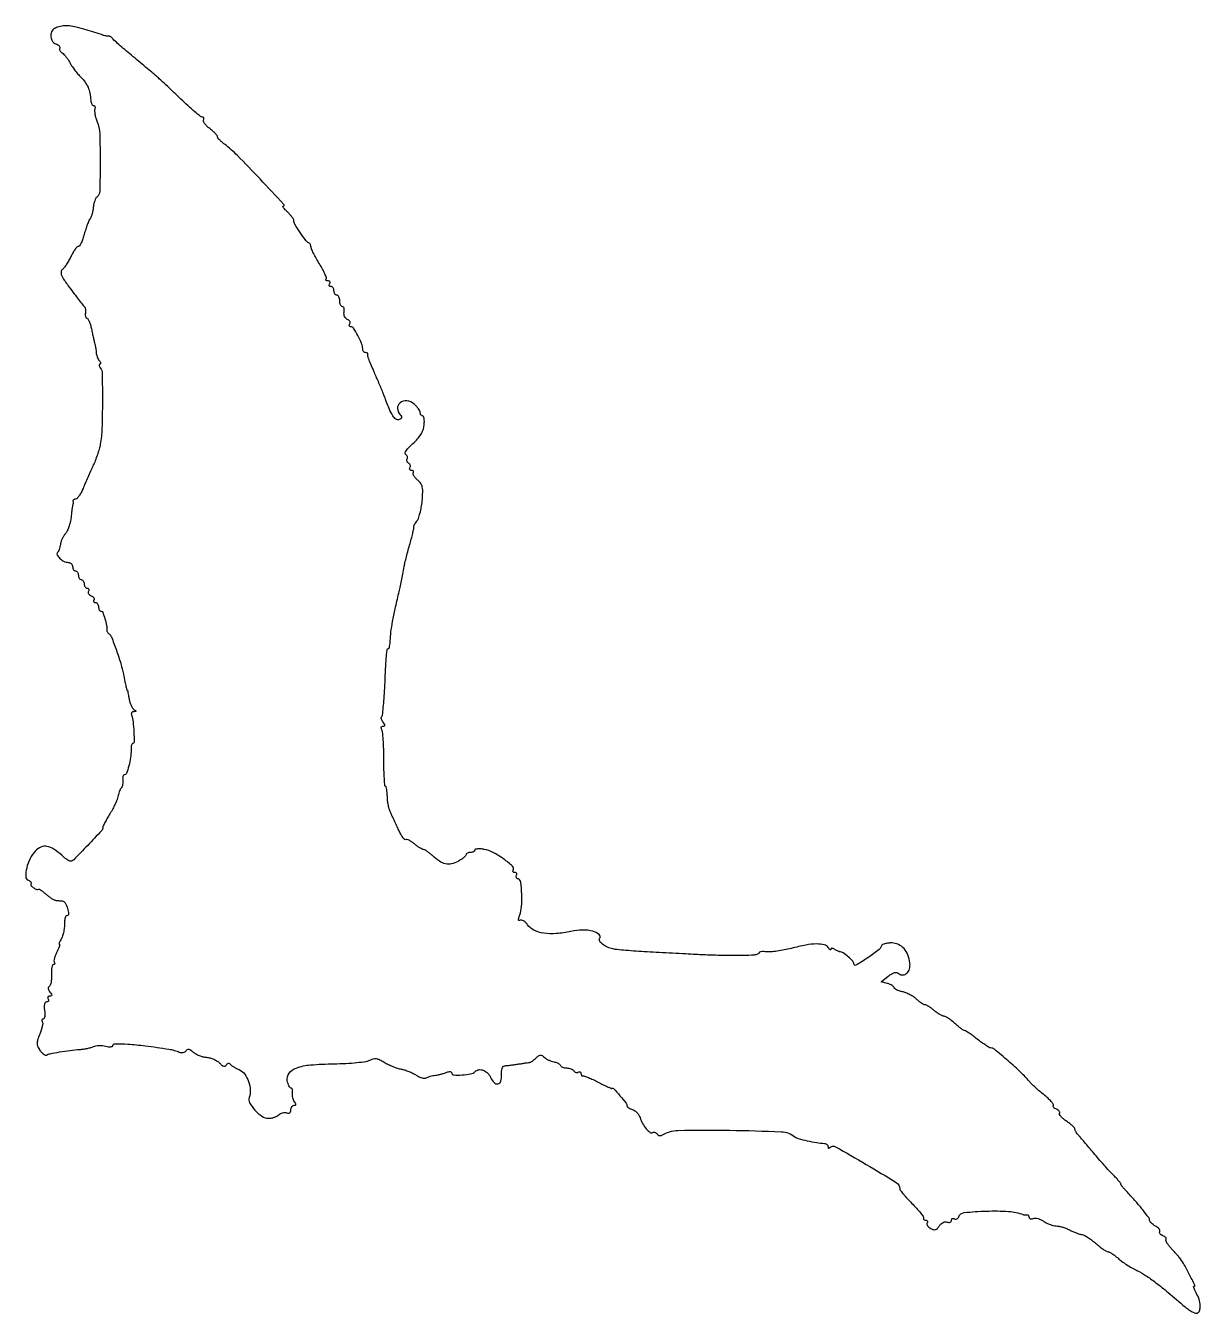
# Model space of a CAD drawing. Extents: x 1 to 410, y 1 to 449.
import ezdxf

# ---------------------------------------------------------------- set-up
doc = ezdxf.new("R2010")
doc.units = 0

msp = doc.modelspace()

# ---------------------------------------------------------------- linework, layer by layer
msp.add_lwpolyline([(10.709792, 447.821682, 0.156772), (9.695683, 446.634249, 0.120077), (9.427498, 444.938041, 0.12424), (9.969706, 443.352029, 0.173417), (11.152193, 442.451696, -0.048965), (11.831756, 442.160221, -0.081549), (12.320399, 441.776444, -0.118809), (12.547447, 441.366484, -0.208663), (12.493488, 440.989464, 0.155791), (12.395435, 440.596415, 0.100149), (12.519174, 440.139101, 0.081639), (12.847096, 439.686311, 0.062066), (13.332983, 439.31146, -0.065844), (13.949834, 438.828125, -0.02465), (14.680533, 438.003991, -0.023913), (15.397842, 437.0166, -0.026705), (15.98947, 436, 0.028601), (16.659928, 434.857922, 0.013876), (17.638111, 433.47544, 0.013713), (18.739364, 432.088132, 0.01921), (19.802396, 430.916392, -0.034904), (21.349125, 429.100157, -0.057892), (22.347748, 427.356005, -0.054689), (22.954672, 425.359185, -0.02769), (23.29695, 422.75, 0.047158), (23.411435, 422.080319, 0.064055), (23.64519, 421.514063, 0.080659), (23.955533, 421.130606, 0.184404), (24.297619, 421, -0.167737), (24.590921, 420.898756, -0.147312), (24.778188, 420.632812, -0.106108), (24.822681, 420.228366, -0.061609), (24.713235, 419.75, 0.105844), (24.619024, 419.06705, 0.027205), (24.76225, 417.956121, 0.026456), (25.069056, 416.677588, 0.024167), (25.516829, 415.398498, -0.087574), (26.414435, 411.194655, -0.009706), (26.574657, 401.334089, -0.005519), (26.428676, 391.056291, -0.234497), (25.433826, 389.172628, 0.12356), (25.051998, 388.719956, 0.030906), (24.67879, 387.819824, 0.029675), (24.367982, 386.705098, 0.026052), (24.174822, 385.511879, -0.021287), (23.98951, 384.293705, -0.021736), (23.702219, 383.104279, -0.022125), (23.363157, 382.097026, -0.079234), (23.022595, 381.511879, 0.070184), (22.635189, 380.87298, 0.011955), (22.104699, 379.548802, 0.012841), (21.554932, 377.951322, 0.011129), (21.059229, 376.25, -0.018828), (20.557453, 374.621606, -0.028266), (19.988059, 373.248438, -0.02726), (19.427524, 372.232311, -0.25859), (19.008373, 372, 0.208877), (18.558988, 371.803704, 0.027634), (17.881015, 370.985386, 0.028229), (17.149276, 369.868952, 0.02017), (16.454802, 368.545996, -0.017438), (15.726624, 367.140224, -0.01686), (14.894515, 365.772377, -0.017045), (14.081368, 364.619604, -0.057477), (13.444804, 363.954191, 0.194982), (12.979683, 363.088322, 0.126467), (13.144699, 361.948623, 0.052172), (14.089642, 360.21743, 0.008875), (16.281234, 357.158195, 0.002562), (17.937799, 354.954088, 0.003652), (19.433083, 353.01522, 0.002042), (20.713606, 351.39336, 0.053801), (21.102675, 351, -0.140052), (21.320493, 350.687765, -0.04479), (21.457067, 350.132812, -0.040659), (21.504831, 349.456574, -0.035577), (21.446843, 348.75, 0.043069), (21.401923, 348.079786, 0.068883), (21.49131, 347.514063, 0.097627), (21.692908, 347.135099, 0.225526), (21.977193, 347, -0.270969), (22.332106, 346.792417, -0.02885), (22.769091, 345.898438, -0.029288), (23.195485, 344.686918, -0.019216), (23.549294, 343.25, 0.002033), (23.874007, 341.704297, 0.002031), (24.211349, 340.160937, 0.001986), (24.51671, 338.815787, 0.008043), (24.719187, 338, -0.015894), (24.877381, 337.316935, -0.009633), (25.023112, 336.5, -0.009648), (25.136583, 335.68279, -0.016731), (25.194909, 335, 0.049577), (25.296025, 334.334692, 0.029813), (25.539466, 333.573438, 0.029653), (25.875329, 332.83802, 0.045092), (26.258752, 332.25, -0.035298), (26.585453, 331.769762, -0.084237), (26.7364, 331.367188, -0.181277), (26.692951, 331.111007, -0.267128), (26.5, 331, 0.25034), (26.295776, 330.890913, 0.176027), (26.23231, 330.632812, 0.088145), (26.34955, 330.229964, 0.038559), (26.634729, 329.75, -0.150904), (27.288601, 327.734121, -0.003741), (27.353551, 317.929756, -0.008142), (27.192736, 308.54872, -0.036028), (26.611848, 303.060485, -0.025085), (26.239634, 301.453692, -0.012142), (25.611692, 299.43856, -0.012009), (24.85438, 297.36631, -0.016905), (24.073378, 295.560485, 0.004046), (23.226738, 293.733331, 0.002565), (22.268348, 291.591205, 0.002576), (21.348855, 289.477996, 0.004761), (20.626941, 287.75, -0.022478), (19.966216, 286.313736, -0.031454), (19.24125, 285.101562, -0.032333), (18.549891, 284.222666, -0.213044), (18.051027, 284, 0.071167), (17.658189, 283.943801, 0.098595), (17.343525, 283.779688, 0.119616), (17.155857, 283.535569, 0.144468), (17.118421, 283.25, -0.031275), (17.148972, 282.926198, -0.024529), (17.142795, 282.573437, -0.025116), (17.104244, 282.244816, -0.054178), (17.035104, 282, 0.058645), (16.93923, 281.64859, 0.003119), (16.773752, 280.498902, 0.004863), (16.598395, 279.125435, 0.00352), (16.428688, 277.592007, -0.029478), (16.164249, 275.97521, -0.026878), (15.705751, 274.348959, -0.027874), (15.136228, 272.940581, -0.074023), (14.535896, 272.039665, 0.04462), (13.94164, 271.252061, 0.028079), (13.38755, 270.240351, 0.028102), (12.951162, 269.174856, 0.045304), (12.716327, 268.223427, -0.022191), (12.542019, 267.34468, -0.023367), (12.292822, 266.500116, -0.023824), (12.010616, 265.796185, -0.089356), (11.740055, 265.406722, 0.331217), (11.614385, 264.550363, 0.082968), (12.535033, 263.362986, 0.068557), (13.996126, 262.344402, 0.118526), (15.428571, 262, -0.094386), (16.028401, 261.885751, -0.09673), (16.538393, 261.559375, -0.098961), (16.879773, 261.072357, -0.103894), (17, 260.5, 0.064853), (17.074694, 259.926543, 0.082425), (17.29375, 259.440625, 0.098894), (17.618646, 259.115568, 0.148195), (18, 259, -0.148195), (18.381354, 258.884432, -0.098894), (18.70625, 258.559375, -0.082425), (18.925306, 258.073457, -0.064853), (19, 257.5, 0.064853), (19.074694, 256.926543, 0.082425), (19.29375, 256.440625, 0.098894), (19.618646, 256.115568, 0.148195), (20, 256, -0.148195), (20.381354, 255.884432, -0.098894), (20.70625, 255.559375, -0.082425), (20.925306, 255.073457, -0.064853), (21, 254.5, 0.06887), (21.079345, 253.926682, 0.085131), (21.311086, 253.440625, 0.099915), (21.655173, 253.115626, 0.140337), (22.059017, 253, -0.110022), (22.413498, 252.921043, -0.182842), (22.624118, 252.704175, -0.160356), (22.653933, 252.377772, -0.081847), (22.495635, 251.992937, 0.148363), (22.381589, 251.56249, 0.123645), (22.513622, 251.106118, 0.099962), (22.88198, 250.691952, 0.069662), (23.430874, 250.388152, -0.061252), (23.985664, 250.093118, -0.092131), (24.368432, 249.703042, -0.120855), (24.522492, 249.283155, -0.167719), (24.435239, 248.895215, 0.095482), (24.305453, 248.553712, 0.17347), (24.355576, 248.262969, 0.172183), (24.579271, 248.068535, 0.093902), (24.940983, 248, -0.140337), (25.344827, 247.884374, -0.099915), (25.688914, 247.559375, -0.085131), (25.920655, 247.073318, -0.06887), (26, 246.5, 0.056395), (26.064921, 245.926241, 0.075828), (26.257031, 245.440625, 0.095027), (26.54119, 245.115038, 0.167478), (26.875, 245, -0.310276), (27.474851, 244.588108, -0.018198), (28.23276, 242.382411, -0.025996), (28.811111, 240.045419, -0.071928), (28.890551, 238.356996, 0.11203), (28.927041, 238.070162, 0.051671), (29.092609, 237.729948, 0.047552), (29.349561, 237.392784, 0.048153), (29.66459, 237.111803, -0.143479), (30.50319, 236.01707, -0.006083), (32.224868, 231.394106, -0.011378), (33.793704, 226.685025, -0.027059), (34.687601, 223.105626, 0.002095), (35.214706, 220.434264, 0.007986), (35.57712, 218.774478, 0.004601), (35.861816, 217.611851, 0.342929), (36.005719, 217.5, -0.350501), (36.079481, 217.441051, -0.002576), (36.259697, 216.624253, -0.007991), (36.450821, 215.661782, -0.004861), (36.647412, 214.518733, 0.03155), (36.91959, 213.322269, 0.033321), (37.336536, 212.191896, 0.035374), (37.826175, 211.275486, 0.111198), (38.315181, 210.784045, -0.016066), (38.885939, 210.394804, -0.251106), (38.984972, 210.188793, -0.369003), (38.856774, 210.051442, -0.025077), (38.281385, 210.015313, 0.111895), (37.85092, 209.912054, 0.140255), (37.548197, 209.637311, 0.131188), (37.424219, 209.228179, 0.092124), (37.496675, 208.75, -0.053878), (38.023172, 206.464964, -0.017139), (38.318507, 202.979557, -0.008608), (38.435006, 199.45505, -0.418857), (37.987102, 199, 0.266916), (37.71656, 198.844498, 0.06054), (37.498967, 198.339063, 0.047215), (37.35822, 197.612057, 0.030033), (37.326459, 196.75, -0.042163), (37.164453, 194.09991, -0.028401), (36.555646, 191.128918, -0.021062), (35.745321, 188.518815, -0.316928), (35.009029, 188, 0.219254), (34.713923, 187.864059, 0.10121), (34.504544, 187.485938, 0.071458), (34.412482, 186.920154, 0.044781), (34.460059, 186.25, -0.049871), (34.505606, 185.50077, -0.03988), (34.409812, 184.697258, -0.041241), (34.197514, 183.961221, -0.076443), (33.891476, 183.421516, 0.052462), (33.543527, 182.87094, 0.023887), (33.202934, 182.089451, 0.02334), (32.919352, 181.223775, 0.029622), (32.743471, 180.401294, -0.056561), (32.471356, 179.396388, -0.01482), (31.809295, 177.860882, -0.014861), (30.945811, 176.145905, -0.014722), (29.979419, 174.479778, 0.007407), (29.033714, 172.902919, 0.010215), (28.234873, 171.457815, 0.007164), (27.612949, 170.234159, 0.112411), (27.505849, 169.780868, -0.187396), (27.019491, 168.558321, -0.003568), (22.242018, 163.493989, -0.003402), (17.378599, 158.480442, -0.201095), (16.232341, 158, -0.126438), (15.773147, 158.118005, -0.021402), (14.99302, 158.591894, -0.022203), (14.105075, 159.243501, -0.018139), (13.21432, 160.014958, 0.041264), (10.434731, 162.206005, 0.105807), (8.063318, 163.137358, 0.142694), (5.965762, 162.884287, 0.103634), (4.027794, 161.529585, 0.073919), (2.193776, 158.886523, 0.05605), (0.991914, 155.563784, 0.063262), (0.671918, 152.632276, 0.305713), (1.584664, 151.329138, -0.059901), (2.085533, 151.064505, -0.090745), (2.432632, 150.716487, -0.120126), (2.574758, 150.343401, -0.171256), (2.5, 150, 0.34149), (2.560875, 149.419986, 0.059656), (3.467532, 148.673352, 0.056201), (4.570306, 148.130475, 0.250389), (5.260498, 148.231626, -0.314003), (5.432873, 148.236402, -0.008278), (6.100107, 147.782504, -0.0145), (6.890201, 147.190658, -0.009047), (7.78242, 146.454269, 0.016204), (8.727215, 145.696956, 0.018536), (9.678606, 145.037348, 0.017966), (10.519748, 144.540857, 0.092468), (11.03242, 144.375, 0.003922), (11.500407, 144.31827, 0.001713), (12.122154, 144.25, 0.001695), (12.782982, 144.181993, 0.002262), (13.383423, 144.125, -0.247673), (14.378621, 143.479097, -0.052506), (15.2199, 141.514638, -0.062806), (15.554083, 139.616341, -0.428583), (14.967115, 139, 0.253254), (14.676299, 138.842605, 0.063009), (14.431325, 138.339063, 0.049095), (14.261969, 137.611921, 0.031862), (14.204122, 136.75, -0.023868), (14.104775, 134.805166, -0.033525), (13.818034, 133.09151, -0.03717), (13.339199, 131.581746, -0.04427), (12.662863, 130.25, 0.027391), (12.398448, 129.770136, 0.05696), (12.258145, 129.367188, 0.106932), (12.255971, 129.102276, 0.355412), (12.38168, 129, -0.477309), (12.500513, 128.85309, -0.027564), (12.326432, 128.213249, -0.025612), (11.989386, 127.349317, -0.01385), (11.491875, 126.3217, 0.025498), (10.997127, 125.236041, 0.03247), (10.659705, 124.188777, 0.034119), (10.500688, 123.307726, 0.167523), (10.610195, 122.8217, -0.077314), (10.742753, 122.507518, -0.154903), (10.726116, 122.241374, -0.18593), (10.565921, 122.065033, -0.116949), (10.291683, 122, 0.314095), (9.981581, 121.783875, 0.041741), (9.756489, 120.9706, 0.036205), (9.626678, 119.838856, 0.022209), (9.630154, 118.495661, -0.025759), (9.623914, 117.111104, -0.033204), (9.468659, 115.84897, -0.035095), (9.204823, 114.852942, -0.173747), (8.84893, 114.406634, 0.153633), (8.554941, 114.066214, 0.130663), (8.484849, 113.594804, 0.094659), (8.661807, 113.024775, 0.050785), (9.073886, 112.410972, -0.0201), (9.619964, 111.696402, -0.156189), (9.743413, 111.300778, -0.32945), (9.573634, 111.074601, -0.072722), (9.063428, 111, 0.094062), (8.659975, 110.923424, 0.172316), (8.410568, 110.70625, 0.17334), (8.354878, 110.381483, 0.09532), (8.5, 110, -0.094362), (8.645969, 109.618471, -0.172563), (8.59206, 109.29375, -0.173096), (8.345434, 109.076689, -0.095016), (7.945518, 109, 0.224463), (7.491191, 108.78522, 0.11252), (7.200813, 108.204231, 0.067493), (7.101963, 107.262719, 0.028897), (7.213308, 106, -0.027435), (7.31809, 104.850103, -0.045893), (7.264063, 103.88125, -0.061109), (7.077967, 103.207509, -0.303658), (6.76779, 103, 0.119311), (6.47467, 102.929045, 0.186806), (6.304438, 102.737456, 0.153086), (6.289005, 102.448032, 0.075904), (6.434344, 102.106234, -0.163262), (6.563502, 101.554378, -0.027098), (6.400422, 100.460145, -0.027281), (6.05548, 99.145918, -0.021141), (5.543187, 97.757603, 0.018837), (4.794701, 95.757617, 0.083641), (4.603406, 94.521572, 0.107784), (4.851583, 93.452419, 0.042072), (5.618248, 92.13464, 0.03427), (6.259346, 91.341081, 0.050834), (6.93013, 90.75136, 0.064448), (7.531647, 90.42984, 0.233018), (7.951732, 90.470169, -0.088858), (9.151041, 90.944083, -0.007337), (12.464254, 91.562052, -0.010556), (16.123546, 92.109906, -0.013673), (19.5, 92.449216, 0.018375), (20.777017, 92.589684, 0.014906), (22.133469, 92.831071, 0.015165), (23.371582, 93.129138, 0.03734), (24.252236, 93.441866, -0.063767), (25.102401, 93.694182, -0.031657), (26.223471, 93.80423, -0.030802), (27.417384, 93.771956, -0.039344), (28.502236, 93.588795, 0.028183), (29.459867, 93.405066, 0.049288), (30.266282, 93.377067, 0.070615), (30.819916, 93.492055, 0.316202), (31, 93.748345, -0.416379), (31.713172, 94.456269, -0.013512), (36.162301, 94.303122, -0.016644), (42.264904, 93.723378, -0.006829), (50.5, 92.548946, -0.016966), (51.385817, 92.37928, -0.01103), (52.39685, 92.126248, -0.011095), (53.373764, 91.835276, -0.02066), (54.148849, 91.549723, 0.070268), (54.83154, 91.372496, 0.075597), (55.5191, 91.398097, 0.084076), (56.105741, 91.616157, 0.124026), (56.498127, 91.996969, -0.128646), (56.9261, 92.404825, -0.174662), (57.448697, 92.488953, -0.105741), (58.108922, 92.212207, -0.031997), (58.964278, 91.532328, 0.058943), (59.848538, 90.90396, 0.031999), (61.058788, 90.339973, 0.031399), (62.381027, 89.917396, 0.04288), (63.615, 89.717186, -0.049346), (64.841328, 89.501939, -0.036328), (66.140251, 89.035163, -0.037045), (67.315399, 88.405837, -0.06507), (68.160322, 87.70039, 0.030925), (68.967454, 86.927385, 0.109809), (69.598085, 86.596475, 0.191474), (70.10743, 86.65473, 0.132003), (70.535322, 87.057152, -0.075646), (70.855283, 87.433512, -0.12812), (71.223657, 87.616188, -0.157803), (71.580332, 87.57769, -0.133573), (71.875, 87.336408, 0.079953), (72.281103, 86.924807, 0.01864), (73.08718, 86.37891, 0.018759), (74.073573, 85.813498, 0.01742), (75.123909, 85.308535, -0.135441), (76.923105, 83.845996, -0.070826), (78.260308, 81.262279, -0.068901), (78.853942, 78.312413, -0.107261), (78.460943, 75.758814, 0.223612), (78.600366, 73.867326, 0.057658), (80.448361, 71.32609, 0.056974), (82.932437, 69.177818, 0.148329), (85.163416, 68.47619, 0.046287), (86.151877, 68.557743, 0.036893), (87.189317, 68.821075, 0.038109), (88.12072, 69.213234, 0.073064), (88.778939, 69.683701, -0.072568), (89.377581, 70.112478, -0.059765), (90.114314, 70.387499, -0.061483), (90.871316, 70.474999, -0.089909), (91.528939, 70.350522, 0.081991), (92.14179, 70.224508, 0.165408), (92.608966, 70.363243, 0.162092), (92.900766, 70.761035, 0.078033), (93, 71.393011, -0.0681), (93.084049, 72.007249, -0.084632), (93.329718, 72.527947, -0.099754), (93.694412, 72.876131, -0.141787), (94.122445, 73, 0.092744), (94.552213, 73.080409, 0.281743), (94.725062, 73.307014, 0.161326), (94.641654, 73.684409, 0.033615), (94.25087, 74.25, -0.068059), (93.890765, 74.856357, -0.041854), (93.632001, 75.646875, -0.041251), (93.504645, 76.488244, -0.057099), (93.539941, 77.25, 0.04268), (93.59035, 77.920246, 0.068684), (93.506361, 78.485937, 0.097827), (93.309313, 78.864817, 0.227871), (93.028093, 79, -0.232406), (92.689408, 79.166413, -0.047693), (92.323931, 79.74668, -0.041097), (91.991349, 80.568334, -0.028403), (91.747241, 81.541889, -0.213403), (92.361021, 84.144319, -0.143476), (94.860033, 85.980483, -0.066844), (99.806853, 87.061661, -0.017161), (108, 87.450045, 0.009723), (112.166958, 87.585497, 0.012371), (116.002474, 87.880186, 0.010397), (119.178252, 88.270256, 0.093674), (120.497785, 88.72195, -0.063918), (121.645777, 89.192432, -0.101882), (122.701013, 89.253944, -0.077543), (123.890652, 88.886449, -0.024801), (125.516238, 87.989965, 0.024622), (126.879702, 87.237399, 0.017227), (128.482219, 86.520499, 0.017426), (130.069257, 85.938743, 0.034294), (131.371407, 85.609096, -0.03139), (132.632834, 85.297536, -0.01887), (134.085703, 84.779287, -0.018862), (135.497058, 84.152239, -0.031066), (136.6312, 83.505991, 0.035125), (137.635201, 82.944635, 0.04261), (138.646298, 82.570473, 0.047865), (139.523668, 82.416609, 0.159206), (140.08538, 82.552768, -0.050766), (140.62972, 82.817144, -0.017871), (141.456187, 83.086398, -0.017529), (142.392116, 83.319558, -0.019655), (143.307134, 83.476432, 0.018154), (144.274294, 83.639257, 0.012077), (145.369908, 83.892608, 0.012166), (146.42259, 84.190451, 0.023165), (147.25, 84.489093, -0.043271), (147.920823, 84.701181, -0.081679), (148.485938, 84.733276, -0.133987), (148.856137, 84.588559, -0.237246), (149, 84.30243, 0.394355), (149.6714, 83.58355, 0.030047), (152.572632, 83.559762, 0.032853), (155.587687, 83.915851, 0.151687), (157.124269, 84.724269, -0.159214), (158.425478, 85.384616, -0.129071), (159.990285, 85.223055, -0.109055), (161.479283, 84.254189, -0.091015), (162.539374, 82.688449, 0.085322), (163.730988, 80.884887, 0.268339), (165.068361, 80.482331, 0.269407), (166.080014, 81.440523, 0.085686), (166.328088, 83.583333, -0.034247), (166.343596, 84.797787, -0.056446), (166.541305, 85.804049, -0.076808), (166.881345, 86.49021, -0.227512), (167.328088, 86.740085, 0.013612), (167.990632, 86.799734, 0.002636), (169.183876, 86.946378, 0.002802), (170.574085, 87.132598, 0.002585), (172, 87.339262, -0.000886), (173.389947, 87.545539, -0.001132), (174.671205, 87.730405, -0.000874), (175.746072, 87.881092, -0.009601), (176.178571, 87.932511, 0.110195), (176.532474, 88.049255, 0.021392), (177.098438, 88.4208, 0.021797), (177.733094, 88.920809, 0.018634), (178.357143, 89.5, -0.037444), (179.183129, 90.210742, -0.137689), (179.821594, 90.452546, -0.158373), (180.439073, 90.310727, -0.054487), (181.178571, 89.75, 0.049403), (181.829228, 89.246166, 0.028336), (182.69933, 88.766842, 0.028068), (183.637621, 88.380339, 0.041386), (184.5, 88.158397, -0.03811), (185.289912, 87.960605, -0.042594), (186.010417, 87.650298, -0.047082), (186.56639, 87.281332, -0.135599), (186.833333, 86.908397, 0.147181), (187.094799, 86.560106, 0.060459), (187.614435, 86.266842, 0.052714), (188.28895, 86.067242, 0.045625), (189.024316, 86, -0.049622), (189.781491, 85.92467, -0.047483), (190.52079, 85.701458, -0.051189), (191.135411, 85.373309, -0.106533), (191.510081, 84.983688, 0.090427), (191.820631, 84.639411, 0.095498), (192.22714, 84.434921, 0.099685), (192.665803, 84.401101, 0.108373), (193.069098, 84.542705, -0.090666), (193.42443, 84.681645, -0.169366), (193.726548, 84.637945, -0.176081), (193.928183, 84.418448, -0.098926), (194, 84.059017, 0.071604), (194.056097, 83.669313, 0.108689), (194.220313, 83.370466, 0.13531), (194.464705, 83.209359, 0.145287), (194.75, 83.202144, -0.154377), (195.239705, 83.181041, -0.009735), (196.601562, 82.654594, -0.013594), (198.22154, 81.93983, -0.009639), (200, 81.05428, 0.006282), (201.748483, 80.168957, 0.009878), (203.274147, 79.457428, 0.004365), (204.574717, 78.895402, 0.249669), (204.826884, 78.9182, -0.371853), (205.368029, 78.846064, -0.00577), (207.583069, 76.293492, -0.008179), (209.676041, 73.741116, -0.168744), (209.998779, 72.817388, 0.201955), (210.127479, 72.513268, 0.045911), (210.572115, 72.153597, 0.040491), (211.20255, 71.803059, 0.029805), (211.948848, 71.516235, -0.078656), (212.744052, 71.117964, -0.050218), (213.521867, 70.43348, -0.049184), (214.16688, 69.585879, -0.064257), (214.567128, 68.698848, 0.055206), (215.435473, 66.677962, 0.050258), (216.748165, 64.825803, 0.056144), (218.112417, 63.576037, 0.304695), (219.064549, 63.539893, -0.128649), (219.417751, 63.648255, -0.100723), (219.81508, 63.584551, -0.089108), (220.196142, 63.357428, -0.07564), (220.5, 63, 0.102001), (220.824764, 62.656158, 0.098594), (221.262864, 62.463621, 0.09722), (221.746567, 62.452161, 0.096153), (222.200793, 62.624097, -0.134742), (227.750692, 64.254327, -0.007737), (245.687678, 64.296684, -0.006894), (263.781735, 63.809862, -0.162925), (268.491643, 62.017127, 0.106915), (269.660162, 61.418125, 0.010373), (272.768444, 60.657733, 0.014262), (276.071699, 60.020214, 0.027479), (278.75, 59.732031, -0.077582), (279.227541, 59.631694, -0.08618), (279.632812, 59.392117, -0.095121), (279.904252, 59.053208, -0.122008), (280, 58.666667, 0.062389), (280.042721, 58.325623, 0.185983), (280.176551, 58.136967, 0.24636), (280.372063, 58.116771, 0.101657), (280.601024, 58.26769, -0.335309), (282.637006, 58.551164, -0.005409), (293.314761, 52.444149, -0.00596), (303.789749, 46.132797, -0.259769), (305, 43.960518, 0.166946), (305.167417, 43.473083, 0.008242), (306.248437, 42.131252, 0.012573), (307.621678, 40.564883, 0.008687), (309.25, 38.859589, -0.011229), (310.860487, 37.155715, -0.016923), (312.178125, 35.594307, -0.011818), (313.174151, 34.266139, -0.236741), (313.25, 33.780382, 0.137374), (313.239015, 33.483531, 0.142799), (313.384524, 33.229237, 0.117109), (313.673045, 33.058545, 0.07541), (314.059017, 33, -0.101637), (314.417227, 32.926425, -0.177958), (314.634509, 32.720988, -0.167147), (314.674781, 32.412838, -0.088302), (314.531009, 32.050173, 0.185588), (314.448371, 31.612405, 0.098372), (314.654352, 31.091467, 0.074933), (315.117811, 30.565427, 0.051941), (315.775234, 30.120291, 0.056234), (316.72933, 29.740267, 0.141703), (317.470061, 29.751256, 0.132927), (318.120561, 30.159694, 0.046928), (318.794267, 31.042177, -0.062231), (319.373253, 31.754438, -0.077124), (320.072772, 32.243348, -0.087995), (320.807244, 32.454962, -0.118396), (321.491025, 32.365071, 0.068536), (322.068166, 32.230211, 0.116437), (322.556738, 32.298632, 0.152538), (322.878587, 32.555567, 0.14969), (323, 32.952028, -0.096625), (323.077422, 33.348918, -0.174365), (323.295825, 33.59269, -0.17125), (323.622763, 33.644032, -0.092798), (324.007063, 33.495635, 0.123388), (324.430081, 33.361044, 0.123437), (324.86651, 33.441872, 0.110355), (325.24966, 33.732285, 0.084104), (325.518667, 34.186618, -0.282922), (327.445966, 35.659655, -0.01674), (335.100712, 36.178534, -0.024152), (342.908597, 36.068515, -0.076531), (348, 34.955889, 0.052881), (348.244761, 34.890188, 0.024306), (348.573437, 34.854559, 0.02375), (348.9262, 34.850365, 0.030259), (349.25, 34.881579, -0.132511), (349.535663, 34.850929, -0.11996), (349.779688, 34.680683, -0.103422), (349.943457, 34.39249, -0.077818), (350, 34.031385, 0.178051), (350.118482, 33.709213, 0.14872), (350.427001, 33.511156, 0.102952), (350.897108, 33.478077, 0.057933), (351.453619, 33.620575, -0.113225), (352.171998, 33.722484, -0.046462), (353.146723, 33.547701, -0.042842), (354.20053, 33.155947, -0.042391), (355.176125, 32.589191, 0.035877), (356.193496, 31.980329, 0.028013), (357.374103, 31.465015, 0.028738), (358.533472, 31.108812, 0.059466), (359.472506, 30.993839, -0.052335), (360.450167, 30.888222, -0.02134), (361.745814, 30.550673, -0.020835), (363.118961, 30.06618, -0.024972), (364.364307, 29.493839, 0.016115), (365.552616, 28.922017, 0.017003), (366.754465, 28.438815, 0.016874), (367.814957, 28.093813, 0.07031), (368.478798, 28, -0.123943), (369.160028, 27.828498, -0.019673), (370.356234, 27.123442, -0.02078), (371.726646, 26.158494, -0.016852), (373.114491, 25.015973, 0.013432), (374.48482, 23.87206, 0.017465), (375.802258, 22.903812, 0.01522), (376.937287, 22.178802, 0.131293), (377.510218, 22.015973, -0.119027), (378.050205, 21.876509, -0.021221), (378.955058, 21.343755, -0.021878), (379.982911, 20.612581, -0.0182), (381.010218, 19.75, 0.027376), (382.252672, 18.745044, 0.012661), (383.967872, 17.571478, 0.012498), (385.837273, 16.426014, 0.016976), (387.582536, 15.493331, -0.030898), (390.584251, 13.780158, -0.016655), (394.067206, 11.326609, -0.012171), (398.434131, 7.857283, -0.004722), (404.315144, 2.851917, 0.027174), (405.575462, 1.873285, 0.034782), (406.838139, 1.122613, 0.037302), (407.93946, 0.666989, 0.172714), (408.617621, 0.683509, 0.234318), (409.423835, 1.559297, 0.086295), (409.616092, 3.275406, 0.064988), (409.192466, 5.473483, 0.047548), (408.188885, 7.75, -0.016581), (407.742582, 8.613425, -0.031541), (407.452033, 9.339062, -0.040956), (407.327243, 9.85815, -0.460091), (407.448766, 10, 0.553201), (407.700821, 10.401855, 0.004906), (405.785732, 14.265224, 0.011516), (403.814783, 17.933413, 0.047242), (402.368896, 20, 0.003286), (401.742627, 20.726448, 0.001381), (400.891022, 21.695833, 0.001366), (399.974752, 22.727347, 0.001777), (399.129751, 23.666667, -0.025529), (398.418192, 24.537478, -0.039699), (397.907762, 25.361315, -0.046778), (397.636224, 26.037536, -0.275078), (397.726461, 26.393128, 0.255657), (397.803767, 26.657179, 0.130959), (397.640835, 26.973053, 0.077163), (397.236515, 27.300092, 0.039944), (396.648872, 27.581246, -0.054523), (396.060707, 27.88398, -0.084863), (395.645884, 28.273231, -0.116275), (395.46452, 28.683355, -0.186733), (395.533752, 29.054612, 0.222372), (395.580864, 29.459101, 0.085397), (395.306874, 29.970246, 0.063031), (394.766379, 30.507579, 0.041316), (394.028008, 30.98501, -0.030657), (393.251724, 31.463833, -0.037799), (392.595727, 32.004753, -0.041404), (392.134006, 32.528094, -0.161422), (392, 32.932356, 0.160384), (391.683538, 33.893558, 0.008429), (389.689298, 36.500716, 0.012783), (387.175559, 39.513159, 0.00946), (384.25, 42.717931, -0.009555), (383.388032, 43.662524, -0.013553), (382.660937, 44.53727, -0.009576), (382.09536, 45.285548, -0.158322), (382, 45.579158, 0.169797), (381.895616, 45.877675, 0.007596), (381.192188, 46.733513, 0.012043), (380.303665, 47.731899, 0.008253), (379.25, 48.82325, -0.010372), (377.918475, 50.214144, -0.004035), (376.132812, 52.190382, -0.003992), (374.232895, 54.362157, -0.004941), (372.5, 56.415919, 0.001929), (370.876915, 58.363215, 0.002199), (369.307813, 60.214449, 0.001991), (367.962584, 61.774854, 0.012373), (367.25, 62.554945, -0.028397), (366.771392, 63.113836, -0.029604), (366.366343, 63.715917, -0.030985), (366.081575, 64.27505, -0.101752), (365.997125, 64.678571, 0.181116), (365.834944, 65.107038, 0.022744), (365.135552, 65.834575, 0.024374), (364.18902, 66.649629, 0.01797), (363.068148, 67.460409, -0.025084), (361.982627, 68.269378, -0.039271), (361.146218, 69.078964, -0.046187), (360.631154, 69.784082, -0.28003), (360.634405, 70.217471, 0.188379), (360.698597, 70.567889, 0.115807), (360.524577, 70.955689, 0.084255), (360.129015, 71.324411, 0.053996), (359.569126, 71.611848, -0.050126), (359.006514, 71.895215, -0.079619), (358.603974, 72.252311, -0.11182), (358.418793, 72.622777, -0.201252), (358.470825, 72.952793, 0.301487), (358.45658, 73.39686, 0.026071), (357.717419, 74.330155, 0.027492), (356.634031, 75.432033, 0.01743), (355.261012, 76.598008, -0.009801), (353.74289, 77.847857, -0.008752), (352.215558, 79.203414, -0.008815), (350.885938, 80.469729, -0.026797), (350.045931, 81.392338, 0.033074), (347.292673, 84.341183, 0.010117), (342.759376, 88.425351, 0.004649), (337.971052, 92.489665, 0.170587), (336.643904, 92.984027, -0.129637), (336.131013, 93.129564, -0.010415), (334.926618, 93.876558, -0.013513), (333.513247, 94.849757, -0.009955), (332, 96, 0.007765), (330.50161, 97.149338, 0.011081), (329.133999, 98.11875, 0.007234), (327.969411, 98.881756, 0.142334), (327.562452, 99, -0.149561), (327.180756, 99.116786, -0.011965), (326.311583, 99.734375, -0.015342), (325.296655, 100.542395, -0.011153), (324.216574, 101.5, 0.01881), (323.10315, 102.457125, 0.022739), (321.987185, 103.265625, 0.022161), (321.003498, 103.851519, 0.123845), (320.413228, 104, -0.108218), (319.839816, 104.125578, -0.024714), (318.953869, 104.5875, -0.024446), (317.964095, 105.234429, -0.021667), (317, 106, 0.017524), (316.05195, 106.76572, 0.021262), (315.110288, 107.4125, 0.020413), (314.285693, 107.882999, 0.119993), (313.805177, 108, -0.122511), (313.334426, 108.117102, -0.022891), (312.562546, 108.572879, -0.023284), (311.68967, 109.203603, -0.019438), (310.823052, 109.950225, 0.042085), (309.813686, 110.743192, 0.025524), (308.50309, 111.512408, 0.025474), (307.11439, 112.147233, 0.04043), (305.864865, 112.529681, -0.025156), (304.767471, 112.829268, -0.036777), (303.841554, 113.210224, -0.040763), (303.178984, 113.612202, -0.240478), (303, 113.962824, 0.204956), (302.849583, 114.314359, 0.04929), (302.339063, 114.713585, 0.042641), (301.611509, 115.092299, 0.03116), (300.75, 115.389707), (298.5, 116.012677), (300.98238, 117.935925, -0.028597), (302.215338, 118.783028, -0.079298), (303.186828, 119.17844, -0.116958), (303.99987, 119.174713, -0.114314), (304.73238, 118.807141, 0.19235), (306.100219, 118.364959, 0.17785), (307.452366, 118.967834, 0.131132), (308.378777, 120.518268, 0.097091), (308.547569, 122.5172, 0.06663), (307.851428, 125.332627, 0.091199), (306.473312, 127.543724, 0.101173), (304.525268, 128.963732, 0.101407), (302.177833, 129.50373, 0.03138), (300.951675, 129.456182, 0.041345), (299.852016, 129.251368, 0.04688), (299.012938, 128.93508, 0.188857), (298.649191, 128.53935, -0.138595), (297.371284, 126.842299, -0.017119), (293.551621, 124.140143, -0.015286), (289.714807, 121.78306, -0.576258), (289, 122.197318, 0.187231), (288.606406, 123.211566, 0.030564), (287.063304, 124.705879, 0.033057), (285.308252, 126.018435, 0.119137), (284, 126.479581, -0.072395), (283.730443, 126.547342, -0.014728), (283.279688, 126.748782, -0.015238), (282.765234, 127.016741, -0.013766), (282.25, 127.32433, 0.0458), (281.769384, 127.571009, 0.099012), (281.362689, 127.647235, 0.175806), (281.097036, 127.547194, 0.214099), (280.984687, 127.309017, -0.25796), (280.890942, 127.146735, -0.288759), (280.712602, 127.150335, -0.081491), (280.424058, 127.416472, -0.024692), (280.079944, 127.904888, 0.198377), (278.684757, 128.88986, 0.061071), (276.070313, 129.154999, 0.041275), (272.311853, 128.764885, 0.016218), (267.223868, 127.635864, -0.013985), (264.785099, 127.083267, -0.013655), (262.299822, 126.662922, -0.013676), (260.099705, 126.413493, -0.048757), (258.684076, 126.430336, 0.022551), (257.655163, 126.496526, 0.037548), (256.788447, 126.448015, 0.044963), (256.169359, 126.30903, 0.325876), (256, 126.076772, -0.227842), (255.876164, 125.819122, -0.064822), (255.485938, 125.582407, -0.051302), (254.920168, 125.399123, -0.034951), (254.25, 125.304067, -0.014712), (250.524199, 125.148971, -0.005294), (245.217068, 125.14052, -0.005264), (239.423125, 125.253661, -0.006404), (234, 125.486245, 0.000272), (230.451451, 125.682058, 0.000132), (225.9125, 125.928849, 0.000131), (221.184545, 126.18343, 0.000188), (217, 126.406076, -0.00368), (213.190285, 126.635473, -0.004381), (209.599717, 126.909831, -0.003808), (206.577163, 127.190644, -0.028148), (205.147972, 127.416211, -0.049913), (203.177084, 128.053113, -0.061208), (201.513313, 129.038185, -0.081813), (200.515101, 130.108188, -0.29325), (200.5, 131, 0.365985), (200.278657, 132.483466, 0.119145), (198.161657, 133.595906, 0.06737), (194.53934, 134.003734, 0.048693), (190.5, 133.517783, -0.03512), (185.394623, 132.762742, -0.057204), (181.022525, 132.927501, -0.072186), (177.619672, 133.965496, -0.130633), (175.407265, 135.828935, 0.043201), (174.739845, 136.625582, 0.060828), (174.011616, 137.197305, 0.077783), (173.33606, 137.474066, 0.199366), (172.824444, 137.3915, -0.166934), (172.453909, 137.307568, -0.353274), (172.259178, 137.503018, -0.095392), (172.309544, 138.088408, -0.017573), (172.642866, 139.124771, 0.069307), (173.293439, 142.208401, 0.027449), (173.357026, 146.548471, 0.019983), (173.023528, 150.698117, 0.289962), (172.133055, 151.788982, -0.089455), (171.738881, 152.004415, -0.11838), (171.490076, 152.327316, -0.12844), (171.426677, 152.707198, -0.116387), (171.552786, 153.08541, 0.099764), (171.681937, 153.434119, 0.176677), (171.62357, 153.731339, 0.16868), (171.383797, 153.930416, 0.08992), (171, 154, -0.081508), (170.612084, 154.06366, -0.159968), (170.364342, 154.249102, -0.183085), (170.294213, 154.525101, -0.110507), (170.406064, 154.848008, 0.363115), (170.210549, 156.205458, 0.02677), (167.058924, 158.741568, 0.032968), (163.374308, 161.042202, 0.079397), (160.345191, 162.092582, 0.02311), (159.062678, 162.259098, 0.039395), (157.98265, 162.263584, 0.049544), (157.217653, 162.129429, 0.336443), (157, 161.842582, -0.173147), (156.885225, 161.52108, -0.093574), (156.559375, 161.247508, -0.073921), (156.073838, 161.062406, -0.054216), (155.5, 161, 0.048), (154.925479, 160.944719, 0.067632), (154.438768, 160.779687, 0.087379), (154.109523, 160.536447, 0.190186), (153.993677, 160.25, -0.194656), (153.83578, 159.869054, -0.024484), (153.166281, 159.252317, -0.025847), (152.259331, 158.571739, -0.018751), (151.185888, 157.906824, -0.072447), (148.928151, 157.024788, -0.112558), (146.84628, 157.01724, -0.094814), (144.718139, 157.941211, -0.040378), (142.291813, 159.90082, 0.018489), (141.38122, 160.704518, 0.022621), (140.471196, 161.383366, 0.021896), (139.670168, 161.87657, 0.127715), (139.194823, 162, -0.119452), (138.715284, 162.116222, -0.020618), (137.896743, 162.581403, -0.021411), (136.962819, 163.221477, -0.017702), (136.023933, 163.979243, 0.0265), (135.094361, 164.702869, 0.037067), (134.188617, 165.238896, 0.040882), (133.419694, 165.544727, 0.215865), (132.980681, 165.48806, -0.344236), (132.583897, 165.531677, -0.039419), (131.950375, 166.254794, -0.034386), (131.240033, 167.358382, -0.020422), (130.542127, 168.758817, 0.001781), (129.818759, 170.356915, 0.001445), (129.032041, 172.065533, 0.00146), (128.297651, 173.636415, 0.003792), (127.756889, 174.762146, -0.043176), (127.326113, 175.875748, -0.019978), (126.95258, 177.38348, -0.019617), (126.684078, 179.009268, -0.025772), (126.57452, 180.509203, 0.015148), (126.505415, 181.845336, 0.024646), (126.356779, 182.971286, 0.021738), (126.162288, 183.824971, 0.336416), (125.93792, 183.997057, -0.390586), (125.710801, 184.208626, -0.003508), (125.535869, 186.736716, -0.0094), (125.405583, 189.745808, -0.005654), (125.358539, 193.319424, 0.007243), (125.298788, 196.975344, 0.010048), (125.13199, 200.248062, 0.006918), (124.900999, 202.963747, 0.114214), (124.611602, 203.819424, -0.07604), (124.41904, 204.272619, -0.155105), (124.441126, 204.65458, -0.187417), (124.669741, 204.906947, -0.116575), (125.063428, 205, 0.074347), (125.560054, 205.074256, 0.3158), (125.734715, 205.298296, 0.163387), (125.626662, 205.683449, 0.023829), (125.131121, 206.342009, -0.046419), (124.749383, 206.900049, -0.062674), (124.521649, 207.466931, -0.078503), (124.472445, 207.956696, -0.184254), (124.62034, 208.287006, 0.167387), (124.874989, 208.809231, 0.004284), (125.175391, 211.446211, 0.00866), (125.450911, 214.585475, 0.005748), (125.663126, 218.194997, -0.000733), (126.091407, 226.983012, -0.010736), (126.313398, 230.076653, -0.025061), (126.542069, 231.662393, -0.358658), (126.95218, 232, 0.314143), (127.172557, 232.15362, 0.030906), (127.36883, 232.807813, 0.030305), (127.520459, 233.695956, 0.018876), (127.595164, 234.75, -0.023653), (127.834308, 237.721531, -0.012419), (128.397357, 241.386458, -0.010184), (129.287878, 245.833306, -0.005565), (130.551264, 251.25, 0.005559), (131.026482, 253.28736, 0.004341), (131.49875, 255.510131, 0.00401), (131.969873, 257.925253, 0.003175), (132.441634, 260.543317, -0.014881), (132.71443, 261.877471, -0.004195), (133.218875, 263.940236, -0.004224), (133.828535, 266.263038, -0.004446), (134.467392, 268.535829, 0.005988), (135.054623, 270.649969, 0.0093), (135.505176, 272.48825, 0.004156), (135.843311, 274.048308, 0.220263), (135.775758, 274.338817, -0.266178), (135.743176, 274.567078, -0.029386), (135.975431, 275.063939, -0.02963), (136.348255, 275.664909, -0.019557), (136.842729, 276.3105, 0.087892), (137.394991, 277.28091, 0.021198), (137.942973, 279.054492, 0.021111), (138.405992, 281.17418, 0.019564), (138.702705, 283.379819, 0.013781), (138.906001, 286.407769, 0.062579), (138.755287, 288.165875, 0.098237), (138.214341, 289.422992, 0.065216), (137.161203, 290.594002, -0.03325), (136.410001, 291.329114, -0.047344), (135.856375, 292.080299, -0.057474), (135.556883, 292.740821, -0.21954), (135.610244, 293.178379, 0.115386), (135.715192, 293.491065, 0.185302), (135.640448, 293.758649, 0.156117), (135.389512, 293.93864, 0.078283), (135, 294, -0.092039), (134.617231, 294.071061, -0.170591), (134.379391, 294.273452, -0.174978), (134.323933, 294.575871, -0.09743), (134.457295, 294.930902, 0.110145), (134.597587, 295.334982, 0.099917), (134.560288, 295.775821, 0.094986), (134.350569, 296.185645, 0.088941), (134, 296.5, -0.082063), (133.645885, 296.808915, -0.092249), (133.427168, 297.203881, -0.100657), (133.376253, 297.622221, -0.11907), (133.5, 298, 0.123793), (133.620491, 298.379753, 0.100778), (133.56078, 298.803568, 0.090719), (133.328914, 299.206854, 0.078784), (132.958971, 299.525357, -0.335058), (132.769418, 300.013174, -0.076289), (133.161776, 300.872619, -0.046556), (134.069347, 302.009751, -0.020384), (135.464125, 303.344456, 0.029574), (137.074674, 304.943326, 0.045038), (138.25066, 306.523158, 0.051244), (139.01482, 308.115335, 0.059722), (139.390293, 309.75, 0.025021), (139.460682, 310.995728, 0.0414), (139.380399, 312.045313, 0.052009), (139.181106, 312.785474, 0.310392), (138.868827, 313, -0.129478), (138.537495, 313.087264, -0.100696), (138.255218, 313.332732, -0.088829), (138.065392, 313.699928, -0.075123), (138, 314.132705, 0.122616), (137.861155, 314.690372, 0.032927), (137.377336, 315.472711, 0.031296), (136.691592, 316.316803, 0.027886), (135.880292, 317.103822, 0.152327), (133.388888, 318.192946, 0.196052), (131.007285, 317.514793, 0.242112), (130.097221, 315.536276, 0.187511), (131.067217, 313.332783, -0.059493), (131.478192, 312.810351, -0.196062), (131.546883, 312.386034, -0.190684), (131.299183, 312.026724, -0.056054), (130.693472, 311.712616, -0.251544), (129.558622, 311.856892, -0.098146), (128.439443, 313.044328, -0.045137), (127.178168, 315.527704, -0.009979), (125.495972, 320, 0.015398), (125.052875, 321.140369, 0.000739), (123.45128, 324.898355, 0.001305), (121.859161, 328.59216, 0.004378), (120.788713, 331, -0.01569), (120.365899, 332.012146, -0.019052), (120.036449, 332.985937, -0.017919), (119.822841, 333.814557, -0.11173), (119.825488, 334.25, 0.136905), (119.813061, 334.535468, 0.130141), (119.654987, 334.779688, 0.108976), (119.368981, 334.943605, 0.075978), (119, 335, -0.133622), (118.618656, 335.103764, -0.100491), (118.29375, 335.395494, -0.087428), (118.075131, 335.83188, -0.072631), (118, 336.346362, 0.096802), (117.632218, 338.228229, 0.027271), (116.351042, 340.945853, 0.021485), (114.842387, 343.47398, 0.25263), (113.867741, 344, -0.12137), (113.542371, 344.080161, -0.1875), (113.354367, 344.295825, -0.151522), (113.339511, 344.621881, -0.074726), (113.504365, 345.007063, 0.141574), (113.623986, 345.435456, 0.124074), (113.506033, 345.88634, 0.102787), (113.159044, 346.291993, 0.073111), (112.636035, 346.586172, -0.113223), (112.09475, 346.950078, -0.082915), (111.691874, 347.554442, -0.077042), (111.485968, 348.302117, -0.07645), (111.515235, 349.079109, 0.045856), (111.588007, 349.81472, 0.074309), (111.499614, 350.435738, 0.106567), (111.272521, 350.849401, 0.217433), (110.942582, 351, -0.200398), (110.58242, 351.150391, -0.08502), (110.276884, 351.5875, -0.065057), (110.069302, 352.234444, -0.04517), (110, 353, 0.048028), (109.926307, 353.765418, 0.068025), (109.70625, 354.4125, 0.088204), (109.381882, 354.848523, 0.191087), (109, 355, -0.148195), (108.618646, 355.115568, -0.098894), (108.29375, 355.440625, -0.082425), (108.074694, 355.926543, -0.064853), (108, 356.5, 0.06887), (107.920655, 357.073318, 0.085131), (107.688914, 357.559375, 0.099915), (107.344827, 357.884374, 0.140337), (106.940983, 358, -0.108972), (106.586039, 358.078288, -0.182303), (106.3746, 358.29375, -0.161196), (106.343488, 358.6179, -0.082592), (106.5, 359, 0.100119), (106.640901, 359.381257, 0.176926), (106.576442, 359.70625, 0.168389), (106.313267, 359.923955, 0.089607), (105.89235, 360, -0.04798), (105.462404, 360.041353, -0.143096), (105.202214, 360.175503, -0.260517), (105.141452, 360.371382, -0.145127), (105.264124, 360.597457, 0.289605), (105.366062, 361.049888, 0.017093), (104.825158, 362.418584, 0.021494), (104.010831, 364.089319, 0.013775), (102.93079, 365.958056, -0.009148), (101.808318, 367.85939, -0.012113), (100.86092, 369.632245, -0.009542), (100.139737, 371.134891, -0.107509), (100, 371.777265, 0.064915), (99.944112, 372.20592, 0.058989), (99.779687, 372.62103, 0.062638), (99.536939, 372.960991, 0.102195), (99.25, 373.166667, -0.128293), (98.185334, 374.01609, -0.011753), (96.20557, 376.796967, -0.011325), (94.35196, 379.672833, -0.138342), (94, 380.920552, 0.129609), (93.864381, 381.434945, 0.027089), (93.35711, 382.226831, 0.026729), (92.64925, 383.106957, 0.022501), (91.811439, 383.961045, -0.014121), (91.016951, 384.744277, -0.030149), (90.459233, 385.401057, -0.051036), (90.187708, 385.852238, -0.549736), (90.281486, 386, 0.655485), (90.551203, 386.619964, 0.001791), (82.238128, 395.477998, 0.005728), (74.372461, 403.610659, 0.033869), (69.932965, 407.527365, -0.016222), (68.954546, 408.331023, -0.022764), (68.139688, 409.114246, -0.020171), (67.540145, 409.798741, -0.197589), (67.432965, 410.15943, 0.200197), (67.32198, 410.526173, 0.017867), (66.669697, 411.262779, 0.021094), (65.792702, 412.109986, 0.014857), (64.740472, 412.989505, -0.02889), (63.724857, 413.887987, -0.043042), (62.958565, 414.792751, -0.051522), (62.513794, 415.580966, -0.245872), (62.549489, 416.080075, 0.085074), (62.691405, 416.431467, 0.163888), (62.658219, 416.729772, 0.180454), (62.456728, 416.928323, 0.105636), (62.12125, 417, -0.170166), (61.499555, 417.217892, -0.006149), (59.525068, 418.835938, -0.010667), (57.223484, 420.855129, -0.00721), (54.68292, 423.25, 0.002219), (52.042283, 425.789465, 0.002365), (49.434666, 428.251562, 0.002246), (47.172221, 430.348622, 0.010995), (45.862099, 431.5, 0.000513), (44.566893, 432.586474, 0.000124), (42.421759, 434.38125, 0.000127), (39.959728, 436.439062, 0.000127), (37.491412, 438.5, -0.002964), (35.15172, 440.476183, -0.004113), (33.08026, 442.276652, -0.002577), (31.360604, 443.812206, -0.051204), (30.888197, 444.33541, 0.047576), (30.607642, 444.650691, 0.047132), (30.271724, 444.908365, 0.05123), (29.933307, 445.075097, 0.112377), (29.648694, 445.112767, -0.051611), (29.323634, 445.116312, -0.015645), (28.835111, 445.18781, -0.015489), (28.289136, 445.302804, -0.016287), (27.760498, 445.449755, 0.002729), (21.703038, 447.311933, 0.013298), (18.24027, 448.256125, 0.023411), (15.933976, 448.706349, 0.057449), (14.209792, 448.760168, 0.024243), (13.244238, 448.631926, 0.020366), (12.236956, 448.405356, 0.020852), (11.333018, 448.122091, 0.051941)], format="xyb", close=True)

doc.saveas('drawing.dxf')
